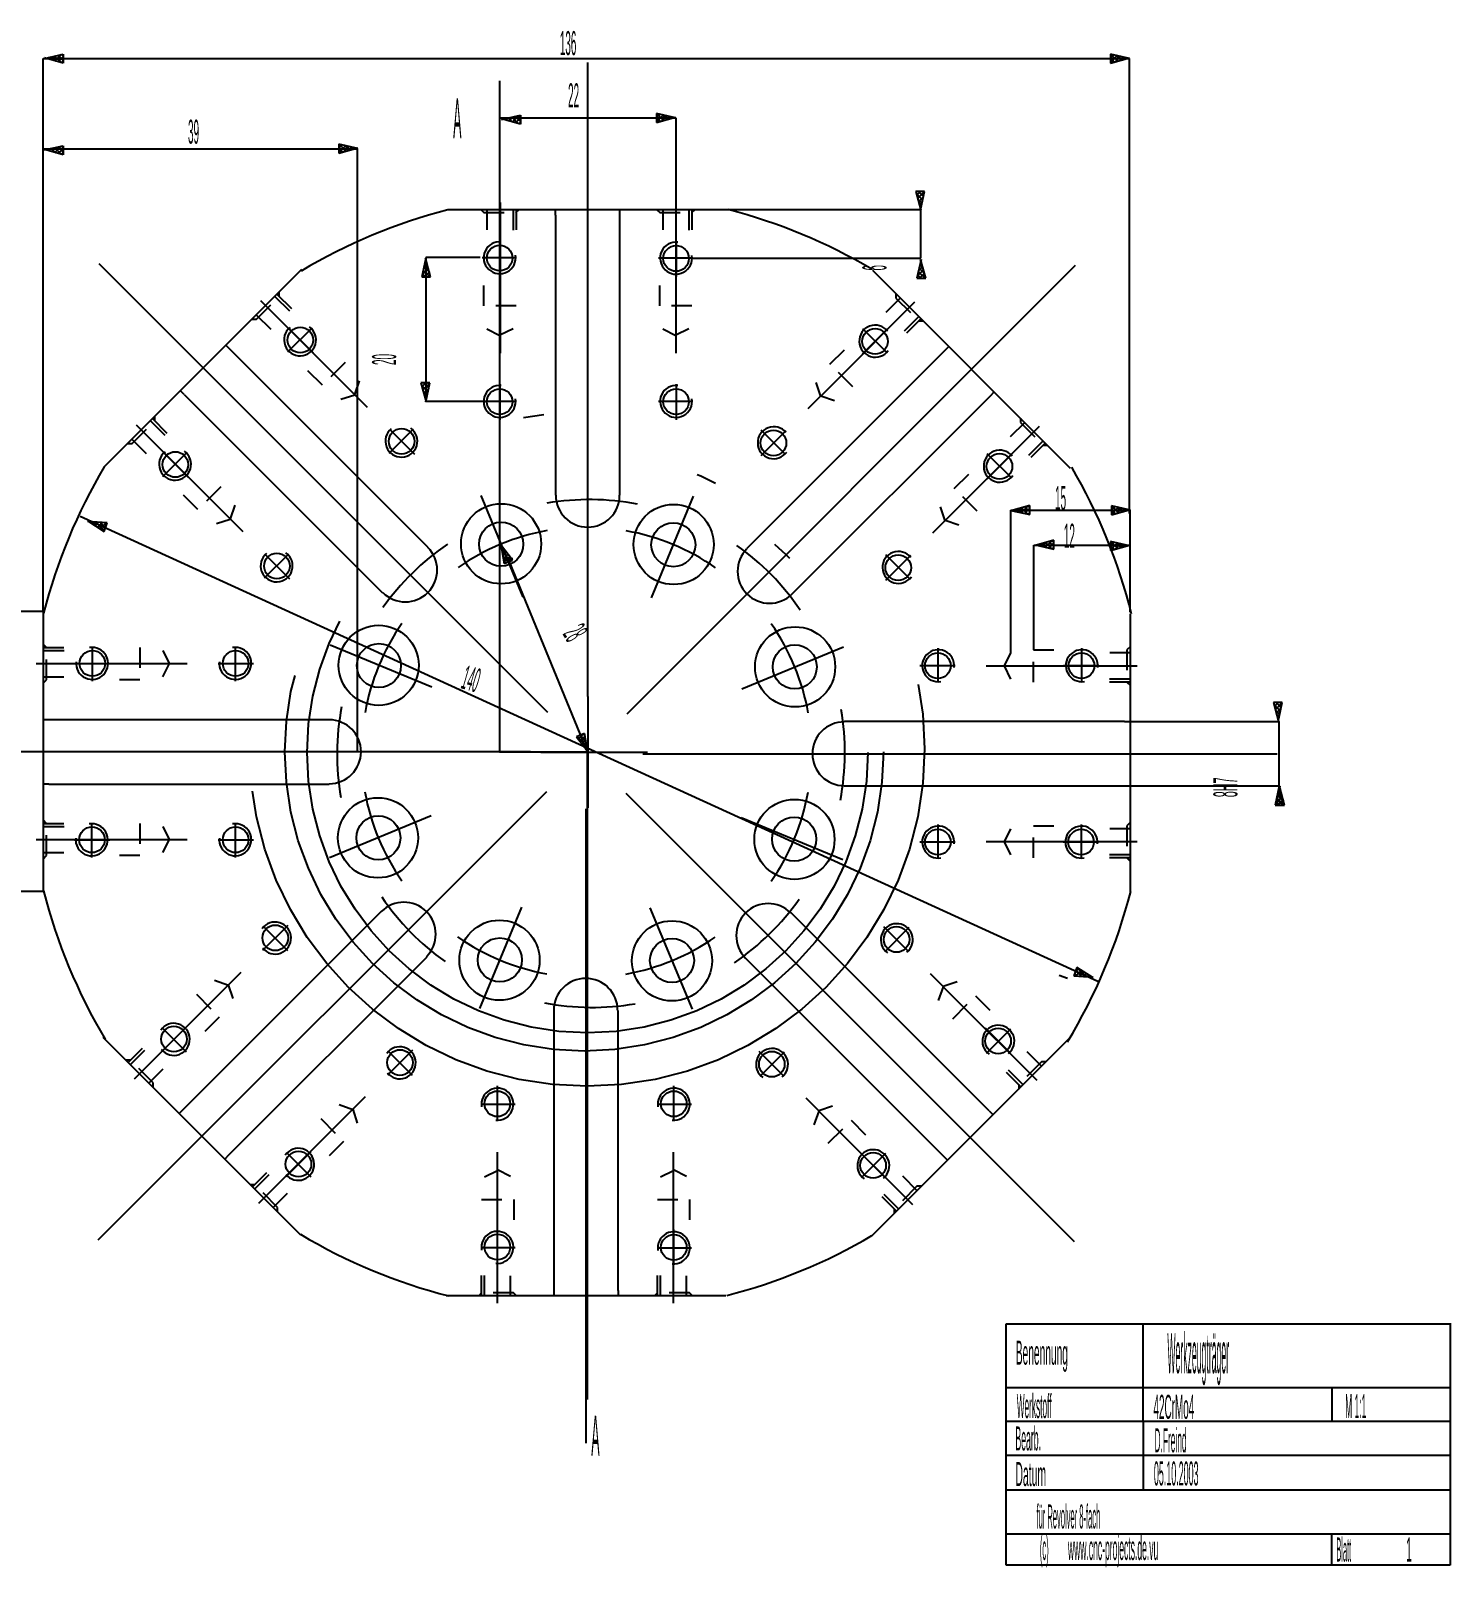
# Model space of a CAD drawing. Extents: x -0.2 to 11.2, y 0.3 to 7.8.
# Drawn here: x 4.24 to 11.22, y 0.26 to 7.81 of the extents above; entities that cross this region are included whole.
import ezdxf

# ---------------------------------------------------------------- set-up
doc = ezdxf.new("R2010")
doc.units = 0
doc.header["$LTSCALE"] = 10
doc.linetypes.add('DASHDOT', pattern=[1, 0.5, -0.25, 0, -0.25])
doc.linetypes.add('DOT', pattern=[0.25, 0, -0.25])
doc.layers.add('1', color=1, linetype='CONTINUOUS')

msp = doc.modelspace()

# ---------------------------------------------------------------- linework, layer by layer
at = {"layer": '1', "color": 1, "linetype": 'CONTINUOUS'}
for p, q in [((4.298, 4.9558), (4.298, 7.6753)), ((4.298, 7.6753), (9.6359, 7.6753)), ((4.3044, 7.6755), (4.3971, 7.6961)), ((4.3971, 7.6522), (4.3044, 7.6781)), ((4.3084, 7.6772), (4.3069, 7.6757)), ((4.3205, 7.6798), (4.3308, 7.6695)), ((4.3347, 7.6828), (4.3233, 7.6714)), ((4.3375, 7.6834), (4.3587, 7.6622)), ((4.361, 7.6884), (4.3397, 7.6672)), ((4.3545, 7.687), (4.3866, 7.655)), ((4.3872, 7.694), (4.3561, 7.6629)), ((4.3716, 7.6907), (4.3971, 7.6652)), ((4.3971, 7.6832), (4.3725, 7.6586)), ((4.3886, 7.6943), (4.3971, 7.6858)), ((4.3971, 7.6626), (4.3889, 7.6544)), ((4.3971, 7.6961), (4.3971, 7.6522)), ((9.637, 7.6754), (9.5443, 7.6961)), ((9.5443, 7.6961), (9.5443, 7.6522)), ((9.5603, 7.6926), (9.5443, 7.6766)), ((9.5773, 7.689), (9.5443, 7.6559)), ((9.5443, 7.6522), (9.637, 7.678)), ((9.5443, 7.676), (9.5631, 7.6571)), ((9.5443, 7.6553), (9.5467, 7.6528)), ((9.5449, 7.6959), (9.5795, 7.6614)), ((9.5943, 7.6854), (9.5671, 7.6581)), ((9.5712, 7.6903), (9.5959, 7.6656)), ((9.6114, 7.6817), (9.595, 7.6654)), ((9.5975, 7.6847), (9.6123, 7.6699)), ((9.6284, 7.6781), (9.6229, 7.6726)), ((9.6237, 7.6791), (9.6287, 7.6741)), ((9.6359, 7.6753), (9.6359, 5.4388)), ((6.542, 7.5649), (6.542, 4.2666)), ((7.406, 7.383), (7.3133, 7.4037)), ((7.3133, 7.4037), (7.3133, 7.3598)), ((7.3139, 7.4035), (7.3485, 7.369)), ((6.5433, 6.9541), (6.5433, 7.3839)), ((6.5433, 7.3839), (7.4082, 7.3839)), ((6.5511, 7.3752), (6.6439, 7.3958)), ((6.6439, 7.3519), (6.5511, 7.3778)), ((6.5552, 7.3769), (6.5537, 7.3754)), ((6.5673, 7.3795), (6.5776, 7.3692)), ((6.5815, 7.3825), (6.5701, 7.3711)), ((6.5843, 7.3831), (6.6055, 7.3619)), ((6.6077, 7.3881), (6.5865, 7.3669)), ((6.6013, 7.3867), (6.6334, 7.3547)), ((6.634, 7.3937), (6.6029, 7.3626)), ((6.6183, 7.3904), (6.6439, 7.3648)), ((6.6439, 7.3829), (6.6193, 7.3583)), ((6.6353, 7.394), (6.6439, 7.3855)), ((6.6439, 7.3623), (6.6357, 7.3541)), ((6.6439, 7.3958), (6.6439, 7.3519)), ((7.3293, 7.4002), (7.3133, 7.3842)), ((7.3463, 7.3966), (7.3133, 7.3635)), ((7.3133, 7.3598), (7.406, 7.3856)), ((7.3133, 7.3836), (7.3321, 7.3647)), ((7.3133, 7.3629), (7.3157, 7.3604)), ((7.3633, 7.393), (7.3361, 7.3657)), ((7.3402, 7.3979), (7.3649, 7.3732)), ((7.3803, 7.3893), (7.364, 7.373)), ((7.3665, 7.3923), (7.3813, 7.3775)), ((7.3974, 7.3857), (7.3919, 7.3802)), ((7.3927, 7.3867), (7.3977, 7.3817)), ((7.4082, 7.3839), (7.4082, 6.9322)), ((5.845, 7.2329), (5.7523, 7.2535)), ((5.7523, 7.2535), (5.7523, 7.2096)), ((5.753, 7.2534), (5.7876, 7.2188)), ((5.844, 7.2291), (4.2989, 7.2291)), ((4.3044, 7.225), (4.3971, 7.2457)), ((4.3971, 7.2018), (4.3044, 7.2276)), ((4.3084, 7.2267), (4.3069, 7.2252)), ((4.3205, 7.2293), (4.3308, 7.219)), ((4.3347, 7.2323), (4.3233, 7.221)), ((4.3375, 7.2329), (4.3587, 7.2118)), ((4.361, 7.238), (4.3397, 7.2167)), ((4.3545, 7.2366), (4.3866, 7.2045)), ((4.3872, 7.2436), (4.3561, 7.2124)), ((4.3716, 7.2402), (4.3971, 7.2147)), ((4.3971, 7.2328), (4.3725, 7.2082)), ((4.3886, 7.2439), (4.3971, 7.2353)), ((4.3971, 7.2121), (4.3889, 7.2039)), ((4.3971, 7.2457), (4.3971, 7.2018)), ((5.7684, 7.2501), (5.7523, 7.234)), ((5.7854, 7.2464), (5.7523, 7.2134)), ((5.7523, 7.2096), (5.845, 7.2354)), ((5.7523, 7.2334), (5.7712, 7.2145)), ((5.7523, 7.2127), (5.7548, 7.2103)), ((5.8024, 7.2428), (5.7752, 7.2156)), ((5.7793, 7.2478), (5.804, 7.2231)), ((5.8194, 7.2392), (5.8031, 7.2228)), ((5.8056, 7.2421), (5.8204, 7.2273)), ((5.8365, 7.2355), (5.831, 7.2301)), ((5.8318, 7.2365), (5.8368, 7.2316)), ((5.844, 4.2655), (5.844, 7.2291)), ((8.6307, 7.0217), (8.5868, 7.0217)), ((8.5868, 7.0217), (8.6127, 6.929)), ((8.59, 7.0217), (8.5875, 7.0193)), ((8.5896, 7.0113), (8.6216, 6.9792)), ((8.6106, 7.0217), (8.5917, 7.0029)), ((8.6306, 7.0211), (8.596, 6.9865)), ((8.5968, 6.9834), (8.618, 6.9622)), ((8.5997, 7.0217), (8.6253, 6.9962)), ((8.625, 6.9948), (8.6003, 6.9701)), ((8.6041, 6.9554), (8.6144, 6.9452)), ((8.6193, 6.9685), (8.6045, 6.9537)), ((8.6101, 6.929), (8.6307, 7.0217)), ((8.6204, 7.0217), (8.6289, 7.0132)), ((6.2866, 6.9325), (7.6608, 6.9325)), ((6.2866, 6.9325), (7.6608, 6.9325)), ((6.8162, 6.9054), (6.8162, 6.9325)), ((6.8162, 6.9054), (6.8162, 6.9325)), ((6.8162, 6.9054), (6.8162, 5.5285)), ((6.8162, 6.9054), (6.8162, 5.5285)), ((7.1322, 6.9054), (7.1322, 6.9325)), ((7.1322, 6.9054), (7.1322, 6.9325)), ((7.1322, 5.5285), (7.1322, 6.9054)), ((7.1322, 5.5285), (7.1322, 6.9054)), ((8.6113, 6.9313), (7.6335, 6.9313)), ((8.6137, 6.9423), (8.6088, 6.9373)), ((8.6113, 6.6938), (8.6113, 6.9313)), ((6.1796, 6.6937), (6.159, 6.601)), ((6.1879, 6.6584), (6.1667, 6.6371)), ((6.1697, 6.6511), (6.1969, 6.6239)), ((6.1837, 6.6748), (6.1723, 6.6634)), ((6.1733, 6.6681), (6.1896, 6.6518)), ((6.1769, 6.6851), (6.1824, 6.6797)), ((6.2028, 6.601), (6.177, 6.6937)), ((6.1794, 6.6912), (6.1779, 6.6897)), ((6.4469, 6.6958), (6.1798, 6.6958)), ((6.1798, 6.6958), (6.1798, 5.9898)), ((7.4871, 6.6938), (8.6113, 6.6938)), ((8.6132, 6.6873), (8.5925, 6.5946)), ((8.6215, 6.6519), (8.6003, 6.6307)), ((8.6172, 6.6683), (8.6059, 6.6569)), ((8.6069, 6.6616), (8.6232, 6.6453)), ((8.6105, 6.6787), (8.616, 6.6732)), ((8.6364, 6.5946), (8.6106, 6.6873)), ((8.613, 6.6847), (8.6115, 6.6832)), ((4.5986, 5.6672), (5.5703, 6.639)), ((6.159, 6.601), (6.2028, 6.601)), ((6.1922, 6.642), (6.1611, 6.6109)), ((6.1624, 6.6171), (6.1784, 6.601)), ((6.166, 6.6341), (6.1991, 6.601)), ((6.1964, 6.6256), (6.1719, 6.601)), ((6.2007, 6.6092), (6.1925, 6.601)), ((8.3749, 6.6336), (9.3466, 5.6619)), ((8.5925, 6.5946), (8.6364, 6.5946)), ((8.6258, 6.6355), (8.5947, 6.6044)), ((8.596, 6.6106), (8.612, 6.5946)), ((8.5996, 6.6276), (8.6327, 6.5946)), ((8.6032, 6.6446), (8.6305, 6.6174)), ((8.63, 6.6191), (8.6055, 6.5946)), ((8.6343, 6.6027), (8.6261, 6.5946)), ((5.2157, 6.246), (5.1966, 6.2651)), ((6.1894, 5.2723), (5.2157, 6.246)), ((8.7302, 6.24), (7.7565, 5.2663)), ((8.7302, 6.24), (8.7493, 6.2591)), ((6.1993, 6.0798), (6.1554, 6.0798)), ((6.1554, 6.0798), (6.1812, 5.9871)), ((6.1585, 6.0798), (6.156, 6.0773)), ((6.1581, 6.0693), (6.1902, 6.0373)), ((6.1792, 6.0798), (6.1603, 6.0609)), ((6.1991, 6.0791), (6.1646, 6.0445)), ((6.1683, 6.0798), (6.1938, 6.0543)), ((6.1935, 6.0528), (6.1688, 6.0281)), ((6.1786, 5.9871), (6.1993, 6.0798)), ((6.189, 6.0798), (6.1975, 6.0713)), ((4.9922, 6.0225), (4.9731, 6.0417)), ((4.9922, 6.0225), (5.9659, 5.0489)), ((6.1654, 6.0414), (6.1866, 6.0202)), ((6.1726, 6.0135), (6.1829, 6.0032)), ((6.1879, 6.0266), (6.1731, 6.0118)), ((6.1823, 6.0003), (6.1774, 5.9954)), ((6.1798, 5.9898), (6.4619, 5.9898)), ((7.98, 5.0429), (8.9537, 6.0165)), ((8.9537, 6.0165), (8.9728, 6.0356)), ((9.0538, 4.7539), (9.0538, 5.4546)), ((9.0538, 5.4546), (9.6396, 5.4546)), ((9.1477, 5.4768), (9.055, 5.4509)), ((9.1477, 5.4768), (9.055, 5.4509)), ((9.055, 5.4535), (9.1477, 5.4329)), ((9.055, 5.4535), (9.1477, 5.4329)), ((9.0575, 5.4533), (9.059, 5.4518)), ((9.0575, 5.4533), (9.059, 5.4518)), ((9.0814, 5.4595), (9.0711, 5.4492)), ((9.0814, 5.4595), (9.0711, 5.4492)), ((9.0739, 5.4576), (9.0853, 5.4462)), ((9.0739, 5.4576), (9.0853, 5.4462)), ((9.1093, 5.4668), (9.0881, 5.4456)), ((9.1093, 5.4668), (9.0881, 5.4456)), ((9.0903, 5.4618), (9.1115, 5.4406)), ((9.0903, 5.4618), (9.1115, 5.4406)), ((9.1372, 5.474), (9.1051, 5.442)), ((9.1372, 5.474), (9.1051, 5.442)), ((9.1067, 5.4661), (9.1378, 5.435)), ((9.1067, 5.4661), (9.1378, 5.435)), ((9.1477, 5.4639), (9.1221, 5.4383)), ((9.1477, 5.4639), (9.1221, 5.4383)), ((9.1231, 5.4704), (9.1477, 5.4458)), ((9.1231, 5.4704), (9.1477, 5.4458)), ((9.1477, 5.4432), (9.1392, 5.4347)), ((9.1477, 5.4432), (9.1392, 5.4347)), ((9.1395, 5.4746), (9.1477, 5.4664)), ((9.1395, 5.4746), (9.1477, 5.4664)), ((9.1477, 5.4329), (9.1477, 5.4768)), ((9.1477, 5.4329), (9.1477, 5.4768)), ((9.6422, 5.4547), (9.5495, 5.4754)), ((9.5495, 5.4754), (9.5495, 5.4315)), ((9.5656, 5.4719), (9.5495, 5.4559)), ((9.5826, 5.4683), (9.5495, 5.4352)), ((9.5495, 5.4315), (9.6422, 5.4573)), ((9.5495, 5.4552), (9.5684, 5.4364)), ((9.5502, 5.4752), (9.5848, 5.4406)), ((9.5996, 5.4647), (9.5724, 5.4374)), ((9.5765, 5.4696), (9.6012, 5.4449)), ((9.6166, 5.461), (9.6003, 5.4447)), ((9.6027, 5.464), (9.6176, 5.4492)), ((9.6336, 5.4574), (9.6282, 5.4519)), ((9.629, 5.4584), (9.634, 5.4534)), ((9.6396, 5.4546), (9.6396, 5.2794)), ((4.48, 5.4244), (9.4812, 3.1397)), ((4.613, 5.3916), (4.517, 5.399)), ((4.5179, 5.4015), (4.5979, 5.3503)), ((4.5332, 5.3992), (4.5281, 5.3941)), ((4.5331, 5.3992), (4.555, 5.3772)), ((4.552, 5.3974), (4.5408, 5.3861)), ((4.5709, 5.3956), (4.5535, 5.3782)), ((4.5559, 5.397), (4.5992, 5.3537)), ((4.5898, 5.3938), (4.5662, 5.3702)), ((4.5787, 5.3948), (4.6047, 5.3689)), ((4.6086, 5.392), (4.5789, 5.3623)), ((4.6039, 5.3666), (4.5916, 5.3543)), ((4.5979, 5.3503), (4.613, 5.3916)), ((4.6016, 5.3927), (4.6102, 5.384)), ((9.5495, 5.4346), (9.552, 5.4321)), ((9.2659, 5.3068), (9.1731, 5.2809)), ((9.2659, 5.3068), (9.1731, 5.2809)), ((9.1996, 5.2895), (9.1893, 5.2792)), ((9.1996, 5.2895), (9.1893, 5.2792)), ((9.1921, 5.2876), (9.2035, 5.2762)), ((9.1921, 5.2876), (9.2035, 5.2762)), ((9.2275, 5.2968), (9.2063, 5.2756)), ((9.2275, 5.2968), (9.2063, 5.2756)), ((9.2085, 5.2918), (9.2297, 5.2706)), ((9.2085, 5.2918), (9.2297, 5.2706)), ((9.2554, 5.304), (9.2233, 5.272)), ((9.2554, 5.304), (9.2233, 5.272)), ((9.2249, 5.2961), (9.256, 5.265)), ((9.2249, 5.2961), (9.256, 5.265)), ((9.2659, 5.2939), (9.2403, 5.2683)), ((9.2659, 5.2939), (9.2403, 5.2683)), ((9.2413, 5.3004), (9.2659, 5.2758)), ((9.2413, 5.3004), (9.2659, 5.2758)), ((9.2577, 5.3046), (9.2659, 5.2964)), ((9.2577, 5.3046), (9.2659, 5.2964)), ((9.2659, 5.2629), (9.2659, 5.3068)), ((9.2659, 5.2629), (9.2659, 5.3068)), ((9.6371, 5.2796), (9.5444, 5.3002)), ((9.5444, 5.3002), (9.5444, 5.2563)), ((9.5604, 5.2968), (9.5444, 5.2807)), ((9.5774, 5.2931), (9.5444, 5.2601)), ((9.5451, 5.3001), (9.5796, 5.2655)), ((9.5945, 5.2895), (9.5672, 5.2623)), ((9.5713, 5.2944), (9.596, 5.2698)), ((9.5976, 5.2888), (9.6124, 5.274)), ((6.6055, 5.2097), (6.5461, 5.2854)), ((6.5485, 5.2864), (6.5649, 5.1929)), ((6.5501, 5.2734), (6.5797, 5.2437)), ((6.5566, 5.2744), (6.5509, 5.2687)), ((6.5654, 5.2626), (6.5541, 5.2513)), ((6.5547, 5.248), (6.5967, 5.206)), ((6.5743, 5.2508), (6.5574, 5.2339)), ((6.5594, 5.2227), (6.5821, 5.2)), ((6.5832, 5.2391), (6.5606, 5.2164)), ((6.6063, 5.215), (6.5624, 5.215)), ((6.5921, 5.2273), (6.5638, 5.199)), ((6.601, 5.2155), (6.5878, 5.2024)), ((9.1669, 4.7677), (9.1669, 5.2829)), ((9.1669, 5.2829), (9.6396, 5.2829)), ((9.1731, 5.2835), (9.2659, 5.2629)), ((9.1731, 5.2835), (9.2659, 5.2629)), ((9.1757, 5.2833), (9.1772, 5.2818)), ((9.1757, 5.2833), (9.1772, 5.2818)), ((9.2659, 5.2732), (9.2574, 5.2647)), ((9.2659, 5.2732), (9.2574, 5.2647)), ((9.5444, 5.2563), (9.6371, 5.2821)), ((9.5444, 5.2801), (9.5633, 5.2612)), ((9.5444, 5.2594), (9.5469, 5.257)), ((9.6115, 5.2859), (9.5951, 5.2695)), ((9.6285, 5.2822), (9.6231, 5.2768)), ((9.6239, 5.2832), (9.6288, 5.2783)), ((9.6396, 5.2829), (9.6396, 4.9532)), ((6.5641, 5.1974), (6.5675, 5.194)), ((6.5649, 5.1929), (6.6055, 5.2097)), ((6.5907, 5.1979), (6.9734, 4.2634)), ((4.298, 4.9558), (3.413, 4.9558)), ((4.2997, 3.5789), (4.2997, 4.9532)), ((9.6402, 4.9456), (9.6402, 3.5714)), ((6.9746, 4.5381), (6.9746, 3.9923)), ((10.3886, 4.5093), (10.3447, 4.5093)), ((10.3447, 4.5093), (10.3706, 4.4165)), ((10.3479, 4.5093), (10.3454, 4.5068)), ((10.3475, 4.4988), (10.3795, 4.4667)), ((10.3685, 4.5093), (10.3497, 4.4904)), ((10.3885, 4.5086), (10.3539, 4.474)), ((10.3547, 4.4709), (10.3759, 4.4497)), ((10.3577, 4.5093), (10.3832, 4.4837)), ((10.3829, 4.4823), (10.3582, 4.4576)), ((10.368, 4.4165), (10.3886, 4.5093)), ((10.3783, 4.5093), (10.3868, 4.5007)), ((4.3268, 4.4246), (4.2997, 4.4246)), ((5.7038, 4.4246), (4.3268, 4.4246)), ((9.6131, 4.416), (8.2361, 4.416)), ((9.6131, 4.416), (9.6401, 4.416)), ((9.6414, 4.416), (10.371, 4.416)), ((10.362, 4.4429), (10.3723, 4.4327)), ((10.3773, 4.456), (10.3624, 4.4412)), ((10.3716, 4.4298), (10.3667, 4.4248)), ((10.371, 4.416), (10.371, 4.0988)), ((6.9597, 4.3576), (6.9192, 4.3409)), ((6.9192, 4.3409), (6.9785, 4.2651)), ((6.9232, 4.3425), (6.9714, 4.2944)), ((6.9541, 4.3553), (6.928, 4.3292)), ((6.9624, 4.343), (6.9369, 4.3174)), ((6.9378, 4.3486), (6.9667, 4.3197)), ((6.9656, 4.3255), (6.9458, 4.3057)), ((6.9524, 4.3546), (6.9621, 4.345)), ((6.9689, 4.3081), (6.9547, 4.2939)), ((6.9761, 4.2641), (6.9597, 4.3576)), ((6.542, 4.2666), (6.9716, 4.2666)), ((6.7442, 4.2652), (7.2678, 4.2652)), ((6.9721, 4.2907), (6.9636, 4.2821)), ((6.9654, 4.2797), (6.9761, 4.269)), ((6.9716, 4.2666), (6.9716, 1.0836)), ((6.9753, 4.2732), (6.9724, 4.2704)), ((4.3268, 4.1085), (4.2997, 4.1085)), ((4.3268, 4.1085), (5.7038, 4.1085)), ((8.2361, 4.1), (9.6131, 4.1)), ((9.6131, 4.1), (9.6401, 4.1)), ((10.371, 4.0988), (9.6446, 4.0988)), ((10.3733, 4.0975), (10.3526, 4.0048)), ((10.3765, 4.0975), (10.3558, 4.0048)), ((10.3773, 4.0785), (10.3659, 4.0671)), ((10.3805, 4.0785), (10.3692, 4.0671)), ((10.3706, 4.0889), (10.376, 4.0834)), ((10.3965, 4.0048), (10.3707, 4.0975)), ((10.373, 4.0949), (10.3716, 4.0934)), ((10.3738, 4.0889), (10.3793, 4.0834)), ((10.3997, 4.0048), (10.3739, 4.0975)), ((10.3763, 4.0949), (10.3748, 4.0934)), ((10.3526, 4.0048), (10.3965, 4.0048)), ((10.3858, 4.0457), (10.3547, 4.0146)), ((10.3558, 4.0048), (10.3997, 4.0048)), ((10.356, 4.0208), (10.3721, 4.0048)), ((10.3891, 4.0457), (10.3579, 4.0146)), ((10.3593, 4.0208), (10.3753, 4.0048)), ((10.3597, 4.0378), (10.3927, 4.0048)), ((10.3816, 4.0621), (10.3603, 4.0409)), ((10.3629, 4.0378), (10.396, 4.0048)), ((10.3633, 4.0548), (10.3906, 4.0276)), ((10.3848, 4.0621), (10.3636, 4.0409)), ((10.3901, 4.0293), (10.3655, 4.0048)), ((10.3665, 4.0548), (10.3938, 4.0276)), ((10.3669, 4.0719), (10.3833, 4.0555)), ((10.3933, 4.0293), (10.3687, 4.0048)), ((10.3702, 4.0719), (10.3865, 4.0555)), ((10.3944, 4.013), (10.3862, 4.0048)), ((10.3976, 4.013), (10.3894, 4.0048)), ((3.413, 3.5816), (4.298, 3.5816)), ((5.9599, 3.4817), (4.9862, 2.508)), ((8.9477, 2.502), (7.974, 3.4757)), ((5.2097, 2.2846), (6.1833, 3.2582)), ((7.7505, 3.2522), (8.7242, 2.2785)), ((9.3783, 3.2075), (9.3633, 3.1663)), ((9.367, 3.1765), (9.3787, 3.1648)), ((9.3887, 3.201), (9.3686, 3.1809)), ((9.3725, 3.1916), (9.4015, 3.1626)), ((9.4014, 3.193), (9.3737, 3.1653)), ((9.3781, 3.2068), (9.4244, 3.1605)), ((9.4584, 3.1564), (9.3783, 3.2075)), ((9.4141, 3.1851), (9.3926, 3.1635)), ((9.4268, 3.1771), (9.4114, 3.1617)), ((9.431, 3.1745), (9.4472, 3.1583)), ((9.3327, 3.1531), (9.2915, 3.1681)), ((9.3327, 3.1531), (9.2915, 3.1681)), ((9.3633, 3.1663), (9.4593, 3.1588)), ((9.4395, 3.1692), (9.4303, 3.1599)), ((9.4522, 3.1612), (9.4492, 3.1581)), ((6.8077, 2.9961), (6.8077, 1.6191)), ((7.1237, 1.6191), (7.1237, 2.9961)), ((5.565, 1.8909), (4.5933, 2.8627)), ((9.3413, 2.8573), (8.3695, 1.8856)), ((4.9862, 2.508), (4.9671, 2.4889)), ((8.9477, 2.502), (8.9668, 2.4829)), ((5.2097, 2.2846), (5.1906, 2.2654)), ((8.7242, 2.2785), (8.7433, 2.2594)), ((7.6533, 1.5921), (6.279, 1.5921)), ((6.8077, 1.6191), (6.8077, 1.5921)), ((7.1237, 1.6191), (7.1237, 1.5921)), ((9.0313, 0.2689), (9.0313, 1.4558)), ((9.0313, 1.4558), (11.213, 1.4558)), ((9.0313, 1.4558), (11.2189, 1.4558)), ((9.0313, 1.4558), (11.213, 1.4558)), ((9.0313, 0.2689), (9.0313, 1.4558)), ((9.7032, 1.4543), (9.7032, 1.1424)), ((11.213, 1.4558), (11.213, 0.2689)), ((11.213, 1.4558), (11.213, 0.2689)), ((9.0306, 1.1424), (11.2139, 1.1424)), ((9.7032, 1.1424), (9.7032, 0.9764)), ((10.6317, 1.1424), (10.6317, 0.9764)), ((9.0306, 0.9764), (11.2139, 0.9764)), ((9.7043, 0.9775), (9.7043, 0.8114)), ((9.0306, 0.8103), (11.2139, 0.8103)), ((9.7043, 0.8114), (9.7043, 0.6393)), ((9.0326, 0.6393), (11.2133, 0.6393)), ((9.0306, 0.4229), (11.2139, 0.4229)), ((10.6304, 0.4228), (10.6304, 0.2715)), ((11.213, 0.2689), (9.0313, 0.2689))]:
    msp.add_line(p, q, dxfattribs=at)
at = {"layer": '1', "color": 1, "linetype": 'DASHDOT'}
for p, q in [((6.9746, 4.5381), (6.9746, 7.6554)), ((6.9746, 4.5381), (6.9746, 7.6554)), ((6.5439, 6.9675), (6.5439, 6.4097)), ((6.5439, 6.9675), (6.5439, 6.4097)), ((7.4084, 6.9675), (7.4084, 6.4097)), ((7.4084, 6.9675), (7.4084, 6.4097)), ((6.5421, 6.7791), (6.5421, 6.6053)), ((6.5421, 6.7791), (6.5421, 6.6053)), ((7.409, 6.7772), (7.409, 6.6034)), ((7.409, 6.7772), (7.409, 6.6034)), ((6.7782, 4.4606), (4.5739, 6.6648)), ((6.624, 6.6954), (6.4554, 6.6954)), ((6.624, 6.6954), (6.4554, 6.6954)), ((7.1683, 4.454), (9.3725, 6.6583)), ((7.4909, 6.6935), (7.3223, 6.6935)), ((7.4909, 6.6935), (7.3223, 6.6935)), ((5.3671, 6.4852), (5.7615, 6.0908)), ((8.5815, 6.4764), (8.1872, 6.082)), ((5.6192, 6.3498), (5.5, 6.2306)), ((5.5021, 6.3511), (5.625, 6.2282)), ((6.5439, 6.4097), (6.5439, 6.226)), ((6.5439, 6.4097), (6.5439, 6.226)), ((7.4084, 6.4097), (7.4084, 6.226)), ((7.4084, 6.4097), (7.4084, 6.226)), ((8.4471, 6.3445), (8.3242, 6.2216)), ((8.4458, 6.2274), (8.3266, 6.3466)), ((5.7615, 6.0908), (5.8914, 5.9609)), ((6.5421, 6.0733), (6.5421, 5.8994)), ((6.5421, 6.0733), (6.5421, 5.8994)), ((7.409, 6.0733), (7.409, 5.8994)), ((7.409, 6.0733), (7.409, 5.8994)), ((8.1872, 6.082), (8.0572, 5.9521)), ((6.624, 5.9896), (6.4554, 5.9896)), ((6.624, 5.9896), (6.4554, 5.9896)), ((7.4909, 5.9896), (7.3223, 5.9896)), ((7.4909, 5.9896), (7.3223, 5.9896)), ((4.7558, 5.8739), (5.1502, 5.4795)), ((6.117, 5.852), (5.9978, 5.7328)), ((5.9999, 5.8533), (6.1228, 5.7304)), ((7.948, 5.8454), (7.825, 5.7224)), ((7.9467, 5.7283), (7.8275, 5.8475)), ((9.1928, 5.8651), (8.7985, 5.4707)), ((5.0048, 5.7382), (4.8856, 5.6189)), ((4.8877, 5.7395), (5.0107, 5.6165)), ((9.0588, 5.7301), (8.9359, 5.6072)), ((9.0575, 5.613), (8.9383, 5.7323)), ((6.6575, 5.0278), (6.4506, 5.5273)), ((7.2887, 5.0245), (7.4955, 5.524)), ((5.1502, 5.4795), (5.2801, 5.3496)), ((8.7985, 5.4707), (8.6685, 5.3408)), ((5.504, 5.239), (5.3847, 5.1198)), ((5.3869, 5.2403), (5.5098, 5.1174)), ((8.561, 5.2323), (8.4381, 5.1094)), ((8.5597, 5.1152), (8.4405, 5.2345)), ((4.5387, 4.7833), (4.5387, 4.6147)), ((5.2427, 4.7833), (5.2427, 4.6147)), ((6.2089, 4.5839), (5.7094, 4.7907)), ((7.7327, 4.5758), (8.2321, 4.7828)), ((7.7327, 4.5758), (8.2321, 4.7828)), ((8.6972, 4.6082), (8.6972, 4.7768)), ((9.4031, 4.6082), (9.4031, 4.7768)), ((4.2648, 4.7007), (4.8225, 4.7007)), ((4.455, 4.7014), (4.6288, 4.7014)), ((4.8225, 4.7007), (5.0062, 4.7007)), ((5.159, 4.7014), (5.3328, 4.7014)), ((8.7809, 4.6901), (8.6071, 4.6901)), ((9.1174, 4.6883), (8.9337, 4.6883)), ((9.6751, 4.6883), (9.1174, 4.6883)), ((9.4868, 4.6901), (9.3129, 4.6901)), ((6.6941, 4.2669), (3.5768, 4.2669)), ((7.2458, 4.2576), (10.363, 4.2576)), ((6.7716, 4.0705), (4.5674, 1.8663)), ((7.1617, 4.0639), (9.3659, 1.8597)), ((6.2056, 3.9527), (5.7061, 3.7457)), ((6.9653, 3.9864), (6.9653, 0.8692)), ((7.7294, 3.9447), (8.2289, 3.7379)), ((4.5368, 3.9163), (4.5368, 3.7477)), ((5.2427, 3.9163), (5.2427, 3.7477)), ((8.6972, 3.7413), (8.6972, 3.9099)), ((9.4012, 3.7413), (9.4012, 3.9099)), ((4.2648, 3.8362), (4.8225, 3.8362)), ((4.4531, 3.8345), (4.6269, 3.8345)), ((4.8225, 3.8362), (5.0062, 3.8362)), ((5.159, 3.8345), (5.3328, 3.8345)), ((8.7809, 3.8232), (8.6071, 3.8232)), ((9.1174, 3.8238), (8.9337, 3.8238)), ((9.6751, 3.8238), (9.1174, 3.8238)), ((9.4849, 3.8232), (9.3111, 3.8232)), ((6.6495, 3.504), (6.4427, 3.0045)), ((7.2807, 3.5007), (7.4877, 3.0013)), ((5.3789, 3.2922), (5.5018, 3.4151)), ((5.3802, 3.4093), (5.4994, 3.2901)), ((8.553, 3.2842), (8.4301, 3.4072)), ((8.4359, 3.2855), (8.5551, 3.4047)), ((5.1414, 3.0538), (5.2713, 3.1837)), ((8.7897, 3.0451), (8.6598, 3.175)), ((4.747, 2.6595), (5.1414, 3.0538)), ((9.184, 2.6507), (8.7897, 3.0451)), ((4.8811, 2.7944), (5.004, 2.9174)), ((4.8824, 2.9115), (5.0016, 2.7923)), ((9.0521, 2.7851), (8.9292, 2.908)), ((8.935, 2.7864), (9.0543, 2.9056)), ((5.9919, 2.6792), (6.1148, 2.8021)), ((5.9932, 2.7963), (6.1124, 2.6771)), ((7.94, 2.6712), (7.8171, 2.7942)), ((7.8229, 2.6725), (7.9421, 2.7917)), ((5.7527, 2.4425), (5.8826, 2.5725)), ((6.5308, 2.4513), (6.5308, 2.6251)), ((7.3978, 2.4513), (7.3978, 2.6251)), ((6.4489, 2.535), (6.6175, 2.535)), ((7.3159, 2.535), (7.4845, 2.535)), ((8.1784, 2.4338), (8.0485, 2.5637)), ((5.3583, 2.0482), (5.7527, 2.4425)), ((8.5727, 2.0394), (8.1784, 2.4338)), ((5.4928, 2.1801), (5.6157, 2.303)), ((5.494, 2.2972), (5.6133, 2.1779)), ((6.5315, 2.1148), (6.5315, 2.2985)), ((7.396, 2.1148), (7.396, 2.2985)), ((8.4378, 2.1734), (8.3149, 2.2964)), ((8.3207, 2.1747), (8.4399, 2.2939)), ((6.5315, 1.5571), (6.5315, 2.1148)), ((7.396, 1.5571), (7.396, 2.1148)), ((6.5308, 1.7473), (6.5308, 1.9212)), ((7.3978, 1.7454), (7.3978, 1.9193)), ((6.4489, 1.831), (6.6175, 1.831)), ((7.3159, 1.8291), (7.4845, 1.8291))]:
    msp.add_line(p, q, dxfattribs=at)
at = {"layer": '1', "color": 1, "linetype": 'DOT'}
for p, q in [((6.449, 6.9327), (6.4646, 6.917)), ((6.449, 6.9327), (6.4646, 6.917)), ((6.4642, 6.4584), (6.4642, 6.9327)), ((6.4642, 6.4584), (6.4642, 6.9327)), ((6.4646, 6.917), (6.6222, 6.917)), ((6.4646, 6.917), (6.6222, 6.917)), ((6.4792, 6.9326), (6.4792, 6.3454)), ((6.4792, 6.9326), (6.4792, 6.3454)), ((6.6076, 6.9312), (6.6076, 6.3461)), ((6.6076, 6.9312), (6.6076, 6.3461)), ((6.6222, 6.917), (6.6378, 6.9327)), ((6.6222, 6.917), (6.6378, 6.9327)), ((6.6226, 6.9323), (6.6226, 6.4584)), ((6.6226, 6.9323), (6.6226, 6.4584)), ((7.3135, 6.9327), (7.3291, 6.917)), ((7.3135, 6.9327), (7.3291, 6.917)), ((7.3287, 6.4584), (7.3287, 6.9327)), ((7.3287, 6.4584), (7.3287, 6.9327)), ((7.3291, 6.917), (7.4867, 6.917)), ((7.3291, 6.917), (7.4867, 6.917)), ((7.3437, 6.9326), (7.3437, 6.3454)), ((7.3437, 6.9326), (7.3437, 6.3454)), ((7.4721, 6.9312), (7.4721, 6.3461)), ((7.4721, 6.9312), (7.4721, 6.3461)), ((7.4867, 6.917), (7.5023, 6.9327)), ((7.4867, 6.917), (7.5023, 6.9327)), ((7.4871, 6.9323), (7.4871, 6.4584)), ((7.4871, 6.9323), (7.4871, 6.4584)), ((5.3467, 6.3934), (5.4582, 6.5049)), ((5.4378, 6.5046), (5.8515, 6.0909)), ((5.4476, 6.5159), (5.7827, 6.1809)), ((5.4582, 6.5049), (5.4581, 6.527)), ((8.5112, 6.4975), (8.096, 6.0823)), ((8.1653, 6.1728), (8.5007, 6.5082)), ((8.4898, 6.5189), (8.4898, 6.4968)), ((8.4898, 6.4968), (8.6012, 6.3853)), ((6.6226, 6.4584), (6.4642, 6.4584)), ((6.6226, 6.4584), (6.4642, 6.4584)), ((7.4871, 6.4584), (7.3287, 6.4584)), ((7.4871, 6.4584), (7.3287, 6.4584)), ((5.3246, 6.3935), (5.3467, 6.3934)), ((5.6707, 6.0689), (5.3353, 6.4043)), ((5.346, 6.4148), (5.7612, 5.9996)), ((6.4792, 6.3454), (6.5434, 6.3131)), ((6.4792, 6.3454), (6.5434, 6.3131)), ((6.6076, 6.3461), (6.5434, 6.315)), ((6.6076, 6.3461), (6.5434, 6.315)), ((7.3437, 6.3454), (7.4079, 6.3131)), ((7.3437, 6.3454), (7.4079, 6.3131)), ((7.4721, 6.3461), (7.4079, 6.315)), ((7.4721, 6.3461), (7.4079, 6.315)), ((8.6009, 6.4057), (8.1872, 5.992)), ((8.6123, 6.3959), (8.2772, 6.0608)), ((8.6012, 6.3853), (8.6233, 6.3854)), ((5.7827, 6.1809), (5.6707, 6.0689)), ((8.2772, 6.0608), (8.1653, 6.1728)), ((5.8515, 6.0909), (5.8281, 6.0235)), ((8.096, 6.0823), (8.1185, 6.014)), ((5.7612, 5.9996), (5.8295, 6.0221)), ((8.1872, 5.992), (8.1198, 6.0154)), ((4.7354, 5.7821), (4.8469, 5.8936)), ((4.8265, 5.8933), (5.2402, 5.4796)), ((4.8363, 5.9046), (5.1714, 5.5696)), ((4.8469, 5.8936), (4.8468, 5.9157)), ((8.7766, 5.5615), (9.112, 5.8969)), ((9.1011, 5.9076), (9.1011, 5.8855)), ((9.1225, 5.8862), (8.7073, 5.471)), ((9.1011, 5.8855), (9.2125, 5.774)), ((4.7133, 5.7822), (4.7354, 5.7821)), ((5.0594, 5.4576), (4.7241, 5.793)), ((4.7347, 5.8035), (5.1499, 5.3883)), ((9.2122, 5.7944), (8.7985, 5.3807)), ((9.2236, 5.7846), (8.8885, 5.4495)), ((9.2125, 5.774), (9.2346, 5.7741)), ((5.1714, 5.5696), (5.0594, 5.4576)), ((8.8885, 5.4495), (8.7766, 5.5615)), ((5.2402, 5.4796), (5.2168, 5.4122)), ((8.7073, 5.471), (8.7298, 5.4027)), ((5.1499, 5.3883), (5.2182, 5.4108)), ((8.7985, 5.3807), (8.7311, 5.4041)), ((4.3152, 4.779), (4.2996, 4.7947)), ((4.2999, 4.7794), (4.7738, 4.7794)), ((4.301, 4.7644), (4.8861, 4.7644)), ((4.3152, 4.6214), (4.3152, 4.779)), ((4.7738, 4.7794), (4.7738, 4.6211)), ((4.8861, 4.7644), (4.9172, 4.7003)), ((9.1661, 4.6096), (9.1661, 4.768)), ((9.1661, 4.768), (9.6404, 4.768)), ((9.6403, 4.7832), (9.6247, 4.7676)), ((9.6247, 4.7676), (9.6247, 4.61)), ((4.8868, 4.6361), (4.9191, 4.7003)), ((9.0531, 4.753), (9.0208, 4.6888)), ((9.0538, 4.6246), (9.0227, 4.6888)), ((9.6403, 4.753), (9.0531, 4.753)), ((4.7738, 4.6211), (4.2995, 4.6211)), ((4.2996, 4.6361), (4.8868, 4.6361)), ((4.2996, 4.6058), (4.3152, 4.6214)), ((9.6388, 4.6246), (9.0538, 4.6246)), ((9.6399, 4.6096), (9.1661, 4.6096)), ((9.6247, 4.61), (9.6403, 4.5944)), ((4.3152, 3.9145), (4.2996, 3.9302)), ((4.2999, 3.9149), (4.7738, 3.9149)), ((4.301, 3.8999), (4.8861, 3.8999)), ((4.3152, 3.7569), (4.3152, 3.9145)), ((4.7738, 3.9149), (4.7738, 3.7566)), ((4.8861, 3.8999), (4.9172, 3.8358)), ((9.0531, 3.8885), (9.0208, 3.8243)), ((9.6403, 3.8885), (9.0531, 3.8885)), ((9.1661, 3.7451), (9.1661, 3.9035)), ((9.1661, 3.9035), (9.6404, 3.9035)), ((9.6403, 3.9187), (9.6247, 3.9031)), ((9.6247, 3.9031), (9.6247, 3.7455)), ((4.8868, 3.7716), (4.9191, 3.8358)), ((9.0538, 3.7601), (9.0227, 3.8243)), ((4.7738, 3.7566), (4.2995, 3.7566)), ((4.2996, 3.7716), (4.8868, 3.7716)), ((4.2996, 3.7413), (4.3152, 3.7569)), ((9.6388, 3.7601), (9.0538, 3.7601)), ((9.6399, 3.7451), (9.1661, 3.7451)), ((9.6247, 3.7455), (9.6403, 3.7299)), ((4.7277, 2.7302), (5.1413, 3.1439)), ((5.1413, 3.1439), (5.2087, 3.1205)), ((5.2326, 3.0536), (5.2101, 3.1218)), ((8.6996, 3.045), (8.723, 3.1124)), ((8.7899, 3.1362), (8.7217, 3.1137)), ((9.2052, 2.721), (8.7899, 3.1362)), ((4.7163, 2.74), (5.0513, 3.075)), ((4.8174, 2.6383), (5.2326, 3.0536)), ((5.0513, 3.075), (5.1633, 2.9631)), ((9.1133, 2.6313), (8.6996, 3.045)), ((8.7685, 2.955), (8.8804, 3.0669)), ((8.8804, 3.0669), (9.2158, 2.7316)), ((5.1633, 2.9631), (4.8279, 2.6277)), ((9.1035, 2.6199), (8.7685, 2.955)), ((4.7273, 2.7505), (4.7052, 2.7505)), ((4.8388, 2.6391), (4.7273, 2.7505)), ((9.2044, 2.7424), (9.093, 2.631)), ((9.2265, 2.7424), (9.2044, 2.7424)), ((4.8388, 2.617), (4.8388, 2.6391)), ((9.093, 2.631), (9.093, 2.6089)), ((5.3389, 2.1189), (5.7526, 2.5326)), ((5.7526, 2.5326), (5.82, 2.5092)), ((5.8439, 2.4423), (5.8214, 2.5105)), ((8.0883, 2.4337), (8.1117, 2.5011)), ((8.1786, 2.5249), (8.1104, 2.5024)), ((8.5939, 2.1097), (8.1786, 2.5249)), ((5.3276, 2.1287), (5.6626, 2.4637)), ((5.4287, 2.0271), (5.8439, 2.4423)), ((5.6626, 2.4637), (5.7746, 2.3518)), ((8.502, 2.02), (8.0883, 2.4337)), ((8.1572, 2.3437), (8.2691, 2.4556)), ((8.2691, 2.4556), (8.6045, 2.1203)), ((5.7746, 2.3518), (5.4392, 2.0164)), ((8.4922, 2.0086), (8.1572, 2.3437)), ((6.4678, 2.1784), (6.532, 2.2095)), ((6.5961, 2.1791), (6.532, 2.2114)), ((7.3323, 2.1784), (7.3965, 2.2095)), ((7.4606, 2.1791), (7.3965, 2.2114)), ((5.3386, 2.1392), (5.3165, 2.1392)), ((5.4501, 2.0278), (5.3386, 2.1392)), ((6.4678, 1.5934), (6.4678, 2.1784)), ((6.5961, 1.5919), (6.5961, 2.1791)), ((7.3323, 1.5934), (7.3323, 2.1784)), ((7.4606, 1.5919), (7.4606, 2.1791)), ((8.5931, 2.1311), (8.4817, 2.0197)), ((8.6152, 2.1311), (8.5931, 2.1311)), ((6.4528, 1.5923), (6.4528, 2.0661)), ((6.4528, 2.0661), (6.6111, 2.0661)), ((6.6111, 2.0661), (6.6111, 1.5918)), ((7.3173, 1.5923), (7.3173, 2.0661)), ((7.3173, 2.0661), (7.4756, 2.0661)), ((7.4756, 2.0661), (7.4756, 1.5918)), ((5.4501, 2.0057), (5.4501, 2.0278)), ((8.4817, 2.0197), (8.4817, 1.9976)), ((6.4532, 1.6075), (6.4376, 1.5919)), ((6.6108, 1.6075), (6.4532, 1.6075)), ((6.6264, 1.5919), (6.6108, 1.6075)), ((7.3177, 1.6075), (7.3021, 1.5919)), ((7.4753, 1.6075), (7.3177, 1.6075)), ((7.4909, 1.5919), (7.4753, 1.6075))]:
    msp.add_line(p, q, dxfattribs=at)
at = {"layer": '1', "color": 1, "linetype": 'CONTINUOUS'}
for centre, radius in [((6.5421, 6.6938), 0.063), ((6.5421, 6.6938), 0.063), ((7.409, 6.6919), 0.063), ((7.409, 6.6919), 0.063), ((5.5624, 6.2908), 0.063), ((8.3868, 6.2842), 0.063), ((6.5421, 5.9879), 0.063), ((6.5421, 5.9879), 0.063), ((7.409, 5.9879), 0.063), ((7.409, 5.9879), 0.063), ((6.0602, 5.793), 0.063), ((7.8876, 5.785), 0.063), ((4.948, 5.6791), 0.063), ((8.9985, 5.6698), 0.063), ((6.5491, 5.2893), 0.1969), ((7.397, 5.2861), 0.1969), ((6.5491, 5.2874), 0.1083), ((7.3956, 5.2847), 0.1083), ((5.4472, 5.18), 0.063), ((8.5007, 5.172), 0.063), ((5.9473, 4.6921), 0.1969), ((7.9942, 4.6843), 0.1969), ((7.9942, 4.6843), 0.1969), ((4.5403, 4.7014), 0.063), ((5.2443, 4.7014), 0.063), ((5.9487, 4.6907), 0.1083), ((7.9922, 4.6843), 0.1083), ((7.9922, 4.6843), 0.1083), ((8.6956, 4.6901), 0.063), ((9.4015, 4.6901), 0.063), ((5.944, 3.8443), 0.1969), ((7.9909, 3.8364), 0.1969), ((5.946, 3.8443), 0.1083), ((7.9895, 3.8378), 0.1083), ((4.5384, 3.8345), 0.063), ((5.2443, 3.8345), 0.063), ((8.6956, 3.8232), 0.063), ((9.3996, 3.8232), 0.063), ((5.4392, 3.3525), 0.063), ((6.5413, 3.2424), 0.1969), ((7.3891, 3.2392), 0.1969), ((8.4927, 3.3446), 0.063), ((6.5427, 3.2438), 0.1083), ((7.3891, 3.2412), 0.1083), ((4.9414, 2.8548), 0.063), ((8.9918, 2.8454), 0.063), ((6.0522, 2.7395), 0.063), ((7.8797, 2.7316), 0.063), ((6.5308, 2.5366), 0.063), ((7.3978, 2.5366), 0.063), ((5.5531, 2.2404), 0.063), ((8.3775, 2.2338), 0.063), ((6.5308, 1.8326), 0.063), ((7.3978, 1.8307), 0.063)]:
    msp.add_circle(centre, radius, dxfattribs=at)
at = {"layer": '1', "color": 1, "linetype": 'DASHDOT'}
for centre, radius in [((6.9719, 4.2818), 1.6586), ((6.9575, 4.2674), 1.4712), ((6.9739, 4.2631), 1.378)]:
    msp.add_circle(centre, radius, dxfattribs=at)
at = {"layer": '1', "color": 1, "linetype": 'CONTINUOUS'}
for centre, radius, start, end in [((6.9732, 4.2694), 2.7479, 104.46995, 120.78014), ((6.9722, 4.2667), 2.7539, 59.48367, 75.41112), ((6.5421, 6.6954), 0.0787, 84.06768, 9.48526), ((6.5421, 6.6954), 0.0787, 444.06768, 369.48526), ((7.409, 6.6935), 0.0787, 84.06768, 9.48526), ((7.409, 6.6935), 0.0787, 444.06768, 369.48526), ((5.5613, 6.2919), 0.0787, 129.06768, 54.48526), ((8.3879, 6.2853), 0.0787, 399.06768, 324.48526), ((6.5421, 5.9896), 0.0787, 84.06768, 9.48526), ((6.5421, 5.9896), 0.0787, 444.06768, 369.48526), ((7.409, 5.9896), 0.0787, 84.06768, 9.48526), ((7.409, 5.9896), 0.0787, 444.06768, 369.48526), ((6.0591, 5.7941), 0.0787, 129.06768, 54.48526), ((7.8888, 5.7862), 0.0787, 399.06768, 324.48526), ((4.9469, 5.6803), 0.0787, 129.06768, 54.48526), ((8.9996, 5.6709), 0.0787, 399.06768, 324.48526), ((6.9732, 4.2633), 2.7589, 149.394, 165.61148), ((6.9758, 4.2737), 2.7551, 14.08942, 30.34344), ((6.9749, 5.5281), 0.1569, 180, 0), ((6.9749, 5.5281), 0.1569, 540, 360), ((5.446, 5.1811), 0.0787, 129.06768, 54.48526), ((6.0783, 5.1609), 0.1569, 225, 45), ((7.8685, 5.1539), 0.1569, 495, 315), ((8.5018, 5.1731), 0.0787, 399.06768, 324.48526), ((4.5387, 4.7014), 0.0787, 174.06768, 99.48526), ((5.2427, 4.7014), 0.0787, 174.06768, 99.48526), ((8.6972, 4.6901), 0.0787, 354.06768, 279.48526), ((9.4031, 4.6901), 0.0787, 354.06768, 279.48526), ((5.7041, 4.2672), 0.1569, 270, 90), ((8.2358, 4.2573), 0.1569, 450, 270), ((4.5368, 3.8345), 0.0787, 174.06768, 99.48526), ((5.2427, 3.8345), 0.0787, 174.06768, 99.48526), ((8.6972, 3.8232), 0.0787, 354.06768, 279.48526), ((9.4012, 3.8232), 0.0787, 354.06768, 279.48526), ((6.9732, 4.2646), 2.7582, 194.28755, 210.75324), ((6.9758, 4.2646), 2.7537, 328.86134, 345.62283), ((6.0713, 3.3707), 0.1569, 315, 135), ((7.8615, 3.3637), 0.1569, 405, 225), ((5.4381, 3.3514), 0.0787, 219.06768, 144.48526), ((8.4938, 3.3434), 0.0787, 309.06768, 234.48526), ((6.965, 2.9964), 0.1569, 360, 180), ((4.9403, 2.8536), 0.0787, 219.06768, 144.48526), ((8.993, 2.8443), 0.0787, 309.06768, 234.48526), ((6.0511, 2.7384), 0.0787, 219.06768, 144.48526), ((7.8808, 2.7304), 0.0787, 309.06768, 234.48526), ((6.5308, 2.535), 0.0787, 264.06768, 189.48526), ((7.3978, 2.535), 0.0787, 264.06768, 189.48526), ((5.5519, 2.2393), 0.0787, 219.06768, 144.48526), ((8.3786, 2.2326), 0.0787, 309.06768, 234.48526), ((6.9763, 4.2643), 2.7583, 239.18541, 255.6384), ((6.5308, 1.831), 0.0787, 264.06768, 189.48526), ((7.3978, 1.8291), 0.0787, 264.06768, 189.48526), ((6.9752, 4.2643), 2.7556, 284.34465, 300.45181)]:
    msp.add_arc(centre, radius, start, end, dxfattribs=at)
at = {"layer": '1', "color": 1, "linetype": 'DASHDOT'}
for centre, radius, start, end in [((6.9843, 4.2522), 1.2544, 439.1897, 99.64303), ((6.9908, 4.2496), 1.2544, 484.1897, 144.64303), ((6.9688, 4.2693), 1.1017, 100.10947, 124.97528), ((6.9724, 4.268), 1.1017, 55.10947, 79.97528), ((6.9817, 4.2587), 1.2544, 394.1897, 54.64303), ((6.9653, 4.2676), 1.1017, 145.10947, 169.97528), ((6.9741, 4.2646), 1.1017, 10.10947, 34.97528), ((6.9741, 4.2646), 1.1017, 370.10947, 394.97528), ((6.9973, 4.2522), 1.2544, 529.1897, 189.64303), ((6.9844, 4.2652), 1.2544, 349.1897, 9.64303), ((6.9844, 4.2652), 1.2544, 709.1897, 369.64303), ((6.9641, 4.2639), 1.1017, 190.10947, 214.97528), ((6.9729, 4.261), 1.1017, 325.10947, 349.97528), ((7, 4.2587), 1.2544, 574.1897, 234.64303), ((6.9908, 4.2679), 1.2544, 664.1897, 324.64303), ((6.9658, 4.2605), 1.1017, 235.10947, 259.97528), ((6.9695, 4.2593), 1.1017, 280.10947, 304.97528), ((6.9973, 4.2652), 1.2544, 619.1897, 279.64303)]:
    msp.add_arc(centre, radius, start, end, dxfattribs=at)

# ---------------------------------------------------------------- texts
at = {"layer": '1', "color": 1}
for s, height, width, p in [('136', 0.11811, 0.308372, (6.8377, 7.6914)), ('22', 0.11811, 0.308372, (6.8783, 7.4348)), ('A', 0.1969, 0.231279, (6.3136, 7.2825)), ('39', 0.11811, 0.308372, (5.0105, 7.256)), ('15', 0.11811, 0.308372, (9.2717, 5.4552)), ('12', 0.11811, 0.308372, (9.315, 5.2701)), ('Benennung', 0.11811, 0.316938, (9.0788, 1.2543)), ('Werkzeugträger', 0.19685, 0.161895, (9.8236, 1.2122)), ('Werkstoff', 0.11811, 0.256977, (9.0835, 0.9918)), ('42CrMo4', 0.11811, 0.308372, (9.7554, 0.9882)), ('M 1:1', 0.11811, 0.262116, (10.6976, 0.9918)), ('A', 0.1969, 0.231279, (6.9924, 0.8076)), ('Bearb.', 0.11811, 0.269825, (9.077, 0.8327)), ('D.Freind', 0.11811, 0.260189, (9.7605, 0.8238)), ('Datum', 0.11811, 0.323791, (9.077, 0.6577)), ('05.10.2003', 0.11811, 0.277535, (9.7575, 0.6606)), ('für Revolver 8-fach ', 0.11811, 0.235134, (9.1802, 0.4492)), ('(c)', 0.11811, 0.205581, (9.1971, 0.2945)), ('www.cnc-projects.de.vu', 0.11811, 0.266321, (9.3349, 0.2943)), ('Blatt', 0.11811, 0.231279, (10.6541, 0.2869)), ('1', 0.1181, 0.308372, (10.9973, 0.2869))]:
    msp.add_text(s, height=height, dxfattribs=dict(at, width=width)).set_placement(p)
for s, height, rotation, width, p in [('6', 0.1181, 90, 0.308372, (8.4431, 6.6323)), ('20', 0.11811, 90, 0.308372, (6.0333, 6.1682)), ('28', 0.11811, 301, 0.308372, (6.8498, 4.846)), ('140', 0.11811, 344, 0.308372, (6.3467, 4.5805)), ('8H7', 0.11811, 90, 0.33407, (10.1679, 4.0438))]:
    msp.add_text(s, height=height, rotation=rotation, dxfattribs=dict(at, width=width)).set_placement(p)

doc.saveas('drawing.dxf')
